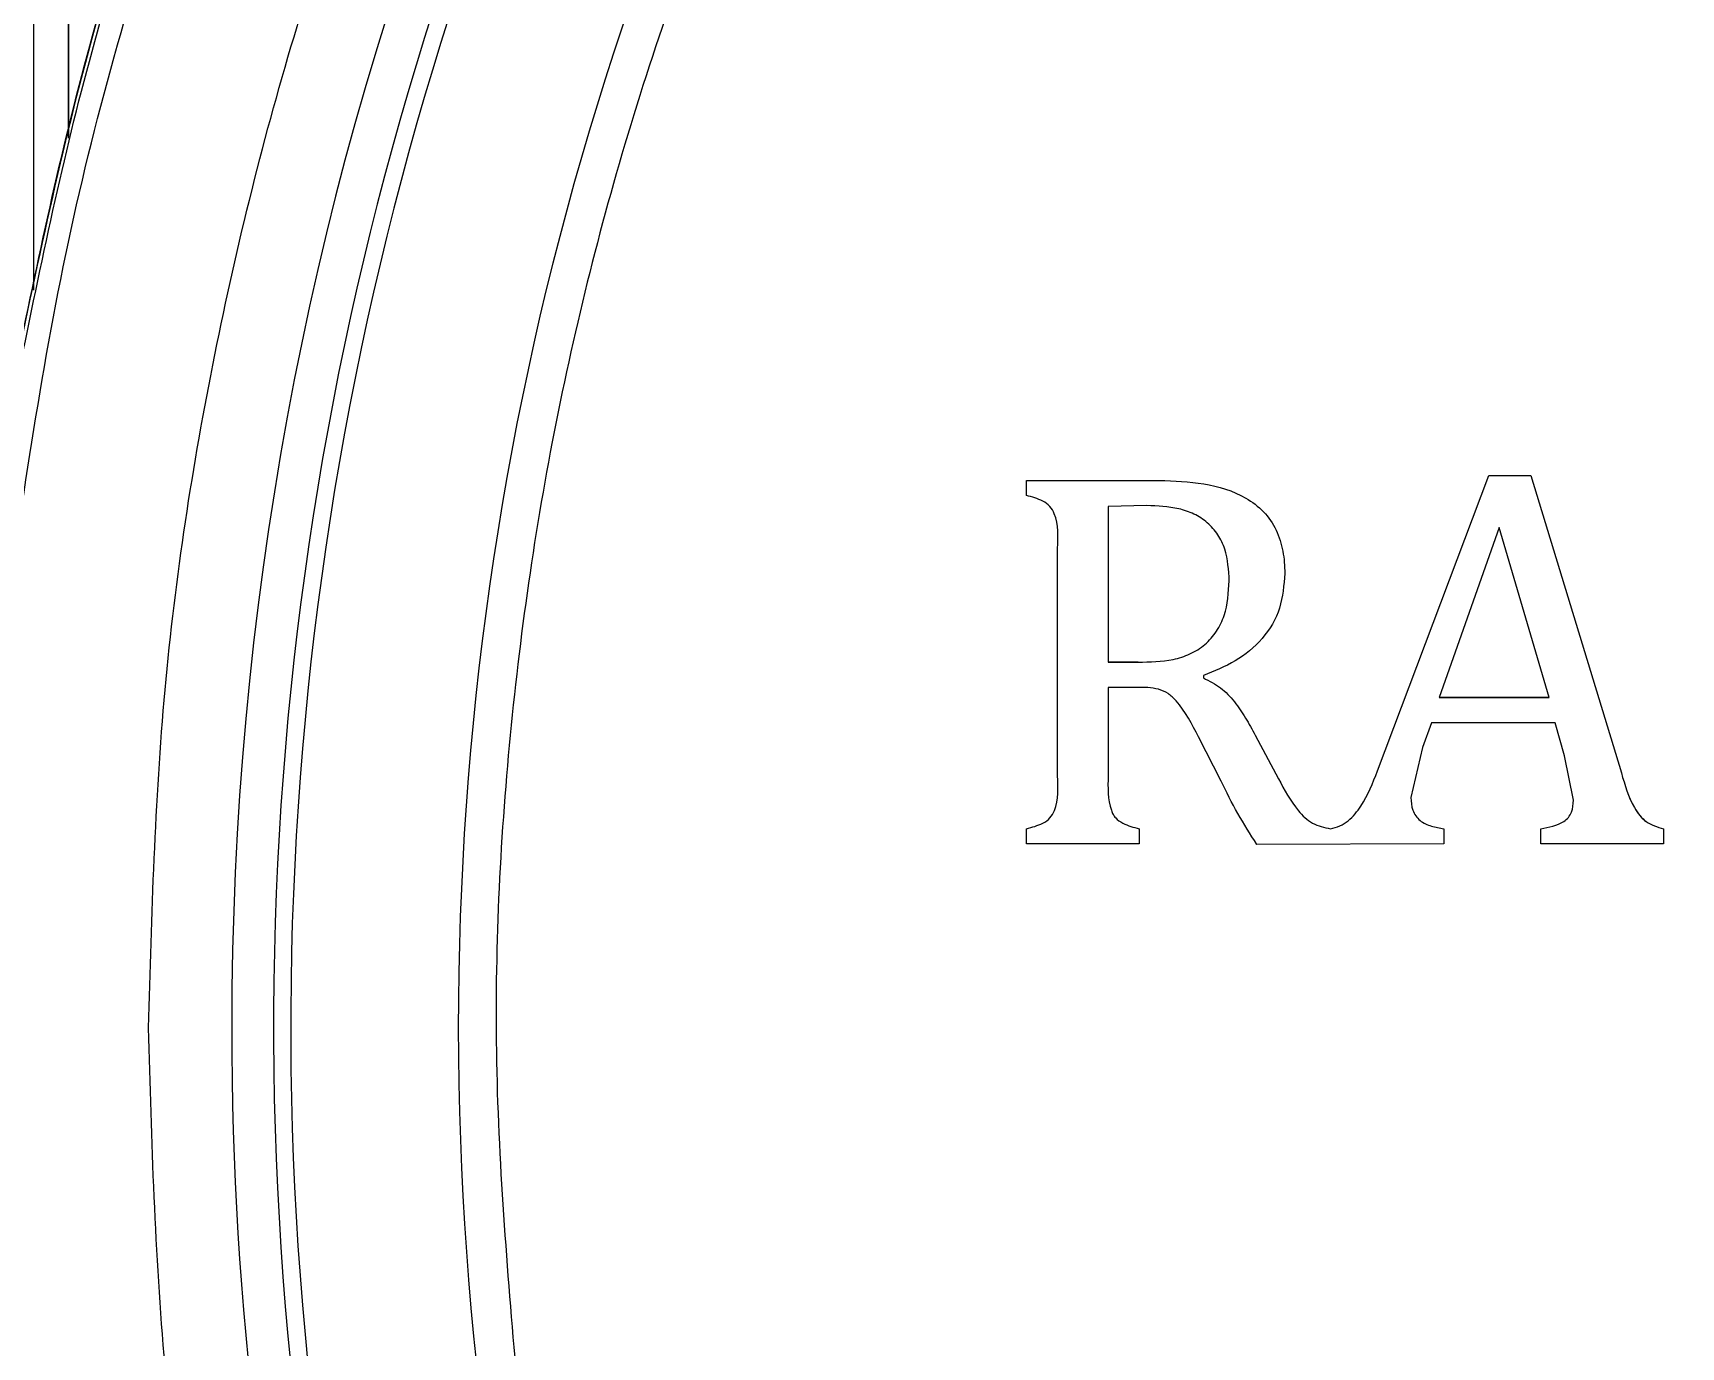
# Model space of a CAD drawing. Header units: millimetres. Extents: x 1890 to 4327, y 775 to 2498.
# Drawn here: x 2488.54 to 2533.33, y 2199.85 to 2235.57 of the extents above; entities that cross this region are included whole.
import ezdxf

# ---------------------------------------------------------------- set-up
doc = ezdxf.new("R2010")
doc.units = ezdxf.units.MM

msp = doc.modelspace()

# ---------------------------------------------------------------- linework, layer by layer
at = {"color": 7, "linetype": 'Continuous', "lineweight": 25}
for p, q in [((2525.082, 2215.515), (2528.101, 2223.546)), ((2525.082, 2215.515), (2528.101, 2223.546)), ((2528.101, 2223.546), (2529.245, 2223.546)), ((2528.101, 2223.546), (2528.101, 2223.546)), ((2528.101, 2223.546), (2529.245, 2223.546)), ((2529.245, 2223.546), (2531.707, 2215.458)), ((2529.245, 2223.546), (2529.245, 2223.546)), ((2529.245, 2223.546), (2531.707, 2215.458)), ((2515.538, 2222.997), (2515.538, 2223.409)), ((2515.538, 2223.409), (2519.15, 2223.409)), ((2515.538, 2223.409), (2519.15, 2223.409)), ((2515.538, 2223.409), (2515.538, 2223.409)), ((2519.15, 2223.409), (2519.15, 2223.409)), ((2518.814, 2222.723), (2517.757, 2222.695)), ((2517.757, 2222.695), (2517.757, 2218.47)), ((2528.384, 2222.127), (2526.752, 2217.509)), ((2529.743, 2217.509), (2528.384, 2222.127)), ((2516.385, 2215.378), (2516.385, 2221.561)), ((2522.559, 2220.879), (2522.559, 2220.879)), ((2517.757, 2218.47), (2518.574, 2218.47)), ((2517.757, 2218.47), (2517.757, 2218.47)), ((2518.574, 2218.47), (2517.757, 2218.47)), ((2518.574, 2218.47), (2518.574, 2218.47)), ((2518.548, 2217.784), (2517.757, 2217.784)), ((2517.757, 2217.784), (2517.757, 2215.382)), ((2520.349, 2218.103), (2520.349, 2218.039)), ((2526.752, 2217.509), (2529.743, 2217.509)), ((2529.743, 2217.509), (2526.752, 2217.509)), ((2526.544, 2216.823), (2526.302, 2216.146)), ((2529.912, 2216.823), (2526.544, 2216.823)), ((2530.165, 2215.923), (2529.912, 2216.823)), ((2520.827, 2215.237), (2520.216, 2216.435)), ((2521.757, 2216.482), (2522.388, 2215.301)), ((2521.757, 2216.482), (2521.757, 2216.482)), ((2521.757, 2216.482), (2522.388, 2215.301)), ((2526.302, 2216.146), (2525.987, 2214.789)), ((2530.405, 2214.716), (2530.165, 2215.923)), ((2525.082, 2215.515), (2525.082, 2215.515)), ((2516.385, 2215.378), (2516.385, 2215.378)), ((2522.388, 2215.301), (2522.388, 2215.301)), ((2531.707, 2215.458), (2531.707, 2215.458)), ((2515.538, 2213.53), (2515.538, 2213.942)), ((2515.538, 2213.942), (2515.538, 2213.942)), ((2518.604, 2213.942), (2518.604, 2213.53)), ((2523.804, 2213.94), (2523.804, 2213.94)), ((2526.883, 2213.942), (2526.883, 2213.53)), ((2529.516, 2213.53), (2529.516, 2213.942)), ((2532.849, 2213.942), (2532.849, 2213.53)), ((2532.849, 2213.942), (2532.849, 2213.942)), ((2518.604, 2213.53), (2515.538, 2213.53)), ((2526.883, 2213.53), (2521.8, 2213.514)), ((2532.849, 2213.53), (2529.516, 2213.53))]:
    msp.add_line(p, q, dxfattribs=at)
for radius, start, end in [(91.48, 295.79271, 180), (90.341, 353.64897, 186.35103), (89.875, 353.64897, 186.35103), (85.319, 353.33017, 186.66983), (91.48, 180, 290.22656)]:
    msp.add_arc((2585.418, 2208.53), radius, start, end, dxfattribs=at)
for points in [[(2487.744, 2219.321), (2488.268, 2222.972), (2489.316, 2230.276), (2492.436, 2240.919), (2496.644, 2251.162), (2501.999, 2260.862), (2508.404, 2269.902), (2515.785, 2278.164), (2524.047, 2285.545), (2533.086, 2291.95), (2542.787, 2297.305), (2553.03, 2301.513), (2563.673, 2304.633), (2570.977, 2305.681), (2574.628, 2306.205)], [(2487.947, 2225.863), (2488.633, 2229.157), (2490.006, 2235.746), (2493.326, 2245.298), (2497.53, 2254.482), (2502.666, 2263.185), (2508.655, 2271.321), (2515.443, 2278.806), (2522.956, 2285.561), (2531.119, 2291.516), (2539.844, 2296.614), (2549.045, 2300.779), (2558.611, 2304.059), (2565.205, 2305.403), (2568.503, 2306.075)], [(2491.677, 2208.531), (2491.764, 2211.599), (2491.938, 2217.734), (2493.342, 2226.848), (2495.567, 2235.786), (2498.674, 2244.462), (2502.613, 2252.791), (2507.35, 2260.694), (2512.839, 2268.095), (2519.027, 2274.922), (2525.854, 2281.11), (2533.255, 2286.599), (2541.158, 2291.336), (2549.487, 2295.274), (2558.163, 2298.382), (2567.1, 2300.607), (2576.215, 2302.011), (2582.35, 2302.185), (2585.418, 2302.272)], [(2585.418, 2292.817), (2582.455, 2292.727), (2576.53, 2292.546), (2567.74, 2291.091), (2559.147, 2288.786), (2550.846, 2285.571), (2542.929, 2281.505), (2535.484, 2276.628), (2528.594, 2270.994), (2522.335, 2264.666), (2516.777, 2257.714), (2511.982, 2250.216), (2508.002, 2242.255), (2504.883, 2233.919), (2502.654, 2225.301), (2501.363, 2216.499), (2500.938, 2207.6), (2501.447, 2201.694), (2501.702, 2198.741)], [(2487.998, 2225.559), (2488.586, 2228.473), (2489.761, 2234.301), (2492.514, 2242.795), (2495.961, 2251.024), (2500.162, 2258.895), (2505.007, 2266.396), (2508.781, 2270.989), (2510.669, 2273.285)], [(2585.418, 2114.791), (2582.35, 2114.878), (2576.215, 2115.052), (2567.1, 2116.455), (2558.163, 2118.68), (2549.487, 2121.788), (2541.158, 2125.726), (2533.255, 2130.464), (2525.854, 2135.952), (2519.027, 2142.14), (2512.839, 2148.967), (2507.35, 2156.368), (2502.613, 2164.271), (2498.674, 2172.601), (2495.567, 2181.276), (2493.342, 2190.214), (2491.938, 2199.328), (2491.764, 2205.463), (2491.677, 2208.531)]]:
    msp.add_open_spline(points, degree=3, dxfattribs=at)
for points, knots in [([(2488.559, 2228.579), (2488.559, 2229.835), (2488.559, 2233.658), (2488.559, 2238.586), (2488.558, 2244.624), (2488.558, 2249.286), (2488.558, 2254.857), (2488.558, 2259.097), (2488.558, 2264.074), (2488.558, 2268.72), (2488.558, 2272.867), (2488.558, 2276.604), (2488.558, 2279.259), (2488.558, 2282.131), (2488.558, 2284.052), (2488.558, 2286.153), (2488.558, 2286.956), (2488.558, 2287.517)], [0, 0, 0, 0, 0.041991, 0.127821, 0.170695, 0.256527, 0.299401, 0.385233, 0.428107, 0.513939, 0.599771, 0.642645, 0.728477, 0.77135, 0.857181, 0.900055, 1, 1, 1, 1]), ([(2489.569, 2285.752), (2489.569, 2285.69), (2489.569, 2285.561), (2489.568, 2284.486), (2489.566, 2282.662), (2489.563, 2279.944), (2489.558, 2276.28), (2489.553, 2271.608), (2489.545, 2265.891), (2489.536, 2259.114), (2489.527, 2251.977), (2489.517, 2244.761), (2489.509, 2238.556), (2489.503, 2234.428), (2489.501, 2232.759)], [0, 0, 0, 0, 0.07337, 0.150248, 0.230634, 0.314529, 0.401932, 0.492845, 0.587268, 0.685201, 0.786646, 0.865058, 0.945449, 1, 1, 1, 1]), ([(2489.557, 2285.308), (2489.557, 2285.307), (2489.557, 2285.305), (2489.557, 2285.275), (2489.557, 2285.212), (2489.557, 2285.137), (2489.557, 2285.071), (2489.557, 2284.987), (2489.557, 2284.863), (2489.557, 2284.717), (2489.557, 2284.563), (2489.556, 2284.374), (2489.556, 2284.066), (2489.556, 2283.736), (2489.555, 2283.439), (2489.555, 2283.253), (2489.555, 2283.046), (2489.555, 2282.817), (2489.554, 2282.563), (2489.554, 2281.736), (2489.552, 2280.188), (2489.549, 2277.678), (2489.545, 2275.186), (2489.543, 2272.892), (2489.54, 2270.94), (2489.538, 2269.436), (2489.537, 2268.497), (2489.536, 2268.043), (2489.536, 2267.91), (2489.536, 2267.867), (2489.536, 2267.852), (2489.536, 2267.846), (2489.536, 2267.844), (2489.536, 2267.843), (2489.536, 2267.843), (2489.536, 2267.843), (2489.536, 2267.843), (2489.536, 2267.843), (2489.536, 2267.843), (2489.536, 2267.622), (2489.535, 2267.053), (2489.534, 2265.969), (2489.532, 2264.6), (2489.53, 2263.254), (2489.529, 2262.226), (2489.528, 2261.424), (2489.527, 2260.544), (2489.525, 2259.455), (2489.524, 2258.329), (2489.522, 2257.37), (2489.521, 2256.41), (2489.52, 2255.349), (2489.518, 2254.086), (2489.517, 2252.96), (2489.515, 2251.909), (2489.514, 2250.865), (2489.512, 2249.803), (2489.511, 2248.685), (2489.509, 2247.473), (2489.507, 2245.905), (2489.505, 2244.189), (2489.502, 2242.519), (2489.501, 2241.123), (2489.499, 2239.847), (2489.496, 2238.054), (2489.494, 2236.423), (2489.492, 2235.019), (2489.492, 2234.423), (2489.491, 2233.825), (2489.49, 2233.423), (2489.49, 2233.199), (2489.49, 2233.12), (2489.49, 2232.95), (2489.49, 2232.801), (2489.489, 2232.708)], [0, 0, 0, 0, 0.009576, 0.025345, 0.044434, 0.056862, 0.06314, 0.072435, 0.087287, 0.10193, 0.110633, 0.123462, 0.142394, 0.168772, 0.176912, 0.185562, 0.194723, 0.204395, 0.214578, 0.225272, 0.299656, 0.364397, 0.419491, 0.464936, 0.50073, 0.526871, 0.543358, 0.547981, 0.549387, 0.549911, 0.550082, 0.550145, 0.550171, 0.550182, 0.550187, 0.550189, 0.550189, 0.55019, 0.55019, 0.55019, 0.561059, 0.577948, 0.602006, 0.624704, 0.638588, 0.647235, 0.659523, 0.676264, 0.693135, 0.706091, 0.715297, 0.731771, 0.748245, 0.76472, 0.775169, 0.788286, 0.804072, 0.814722, 0.829462, 0.848294, 0.871217, 0.890415, 0.906761, 0.919568, 0.934273, 0.967897, 0.974503, 0.981108, 0.987714, 0.994319, 0.994409, 0.995087, 0.996946, 1, 1, 1, 1]), ([(2487.947, 2225.863), (2488.553, 2228.82), (2489.753, 2234.668), (2492.52, 2243.092), (2495.881, 2251.077), (2500.29, 2259.336), (2504.975, 2266.631), (2508.777, 2271.041), (2510.191, 2272.681)], [0, 0, 0, 0, 0.172465, 0.341166, 0.506102, 0.667275, 0.876268, 1, 1, 1, 1]), ([(2519.15, 2223.409), (2519.554, 2223.395), (2520.36, 2223.368), (2521.351, 2223.071), (2522.003, 2222.58), (2522.352, 2222.072), (2522.497, 2221.583), (2522.553, 2221.183), (2522.557, 2220.98), (2522.559, 2220.879)], [0, 0, 0, 0, 0.250321, 0.499801, 0.624784, 0.749675, 0.874698, 0.937347, 1, 1, 1, 1]), ([(2516.385, 2221.561), (2516.399, 2221.884), (2516.416, 2222.287), (2516.188, 2222.715), (2515.921, 2222.897), (2515.691, 2222.957), (2515.538, 2222.997)], [0, 0, 0, 0, 0.499621, 0.62515, 0.749473, 1, 1, 1, 1]), ([(2521.05, 2220.682), (2521.033, 2220.974), (2521.007, 2221.412), (2520.756, 2221.942), (2520.468, 2222.275), (2520.096, 2222.509), (2519.542, 2222.696), (2519.105, 2222.712), (2518.814, 2222.723)], [0, 0, 0, 0, 0.2495868, 0.3746258, 0.4995906, 0.6247112, 0.7498825, 1, 1, 1, 1]), ([(2522.559, 2220.879), (2522.535, 2220.56), (2522.486, 2219.921), (2521.985, 2219.074), (2521.235, 2218.463), (2520.644, 2218.223), (2520.349, 2218.103)], [0, 0, 0, 0, 0.249907, 0.499448, 0.749459, 1, 1, 1, 1]), ([(2518.574, 2218.47), (2518.895, 2218.473), (2519.377, 2218.478), (2519.99, 2218.675), (2520.401, 2218.931), (2520.717, 2219.297), (2521.001, 2219.877), (2521.03, 2220.36), (2521.05, 2220.682)], [0, 0, 0, 0, 0.2503, 0.375337, 0.500381, 0.62533, 0.750439, 1, 1, 1, 1]), ([(2520.216, 2216.435), (2520.039, 2216.783), (2519.819, 2217.217), (2519.399, 2217.627), (2519.036, 2217.782), (2518.743, 2217.783), (2518.548, 2217.784)], [0, 0, 0, 0, 0.500158, 0.625065, 0.75011, 1, 1, 1, 1]), ([(2520.349, 2218.039), (2520.509, 2217.958), (2520.83, 2217.796), (2521.202, 2217.399), (2521.502, 2216.955), (2521.672, 2216.64), (2521.757, 2216.482)], [0, 0, 0, 0, 0.249742, 0.499519, 0.749697, 1, 1, 1, 1]), ([(2523.804, 2213.94), (2523.89, 2213.962), (2524.062, 2214.005), (2524.363, 2214.201), (2524.755, 2214.691), (2524.951, 2215.186), (2525.082, 2215.515)], [0, 0, 0, 0, 0.125077, 0.250222, 0.499887, 1, 1, 1, 1]), ([(2523.804, 2213.94), (2523.89, 2213.962), (2524.062, 2214.005), (2524.363, 2214.201), (2524.755, 2214.691), (2524.951, 2215.186), (2525.082, 2215.515)], [0, 0, 0, 0, 0.125077, 0.250222, 0.499887, 1, 1, 1, 1]), ([(2515.538, 2213.942), (2515.692, 2213.982), (2515.921, 2214.042), (2516.192, 2214.221), (2516.419, 2214.651), (2516.4, 2215.055), (2516.385, 2215.378)], [0, 0, 0, 0, 0.250512, 0.375245, 0.500165, 1, 1, 1, 1]), ([(2515.538, 2213.942), (2515.692, 2213.982), (2515.921, 2214.042), (2516.192, 2214.221), (2516.419, 2214.651), (2516.4, 2215.055), (2516.385, 2215.378)], [0, 0, 0, 0, 0.250512, 0.375245, 0.500165, 1, 1, 1, 1]), ([(2517.757, 2215.382), (2517.751, 2215.061), (2517.743, 2214.699), (2517.89, 2214.33), (2517.985, 2214.201), (2518.218, 2214.04), (2518.449, 2213.981), (2518.604, 2213.942)], [0, 0, 0, 0, 0.4992485, 0.5620926, 0.6245905, 0.749614, 1, 1, 1, 1]), ([(2521.8, 2213.514), (2521.623, 2213.792), (2521.269, 2214.35), (2520.974, 2214.941), (2520.827, 2215.237)], [0, 0, 0, 0, 0.499901, 1, 1, 1, 1]), ([(2522.388, 2215.301), (2522.548, 2214.999), (2522.789, 2214.547), (2523.293, 2214.049), (2523.634, 2213.976), (2523.804, 2213.94)], [0, 0, 0, 0, 0.500537, 0.750346, 1, 1, 1, 1]), ([(2522.388, 2215.301), (2522.548, 2214.999), (2522.789, 2214.547), (2523.293, 2214.049), (2523.634, 2213.976), (2523.804, 2213.94)], [0, 0, 0, 0, 0.500537, 0.750346, 1, 1, 1, 1]), ([(2531.707, 2215.458), (2531.802, 2215.132), (2531.921, 2214.724), (2532.197, 2214.301), (2532.441, 2214.062), (2532.685, 2213.99), (2532.849, 2213.942)], [0, 0, 0, 0, 0.50046, 0.628361, 0.750703, 1, 1, 1, 1]), ([(2531.707, 2215.458), (2531.802, 2215.132), (2531.923, 2214.72), (2532.2, 2214.297), (2532.446, 2214.06), (2532.685, 2213.99), (2532.849, 2213.942)], [0, 0, 0, 0, 0.50044, 0.635369, 0.750713, 1, 1, 1, 1]), ([(2525.987, 2214.789), (2525.994, 2214.672), (2526.004, 2214.496), (2526.11, 2214.287), (2526.273, 2214.119), (2526.542, 2214), (2526.769, 2213.961), (2526.883, 2213.942)], [0, 0, 0, 0, 0.249595, 0.377929, 0.49984, 0.749543, 1, 1, 1, 1]), ([(2529.516, 2213.942), (2529.738, 2213.98), (2530.018, 2214.029), (2530.274, 2214.244), (2530.39, 2214.437), (2530.399, 2214.604), (2530.405, 2214.716)], [0, 0, 0, 0, 0.499477, 0.62618, 0.750315, 1, 1, 1, 1])]:
    msp.add_open_spline(points, degree=3, knots=knots, dxfattribs=at)

doc.saveas('drawing.dxf')
